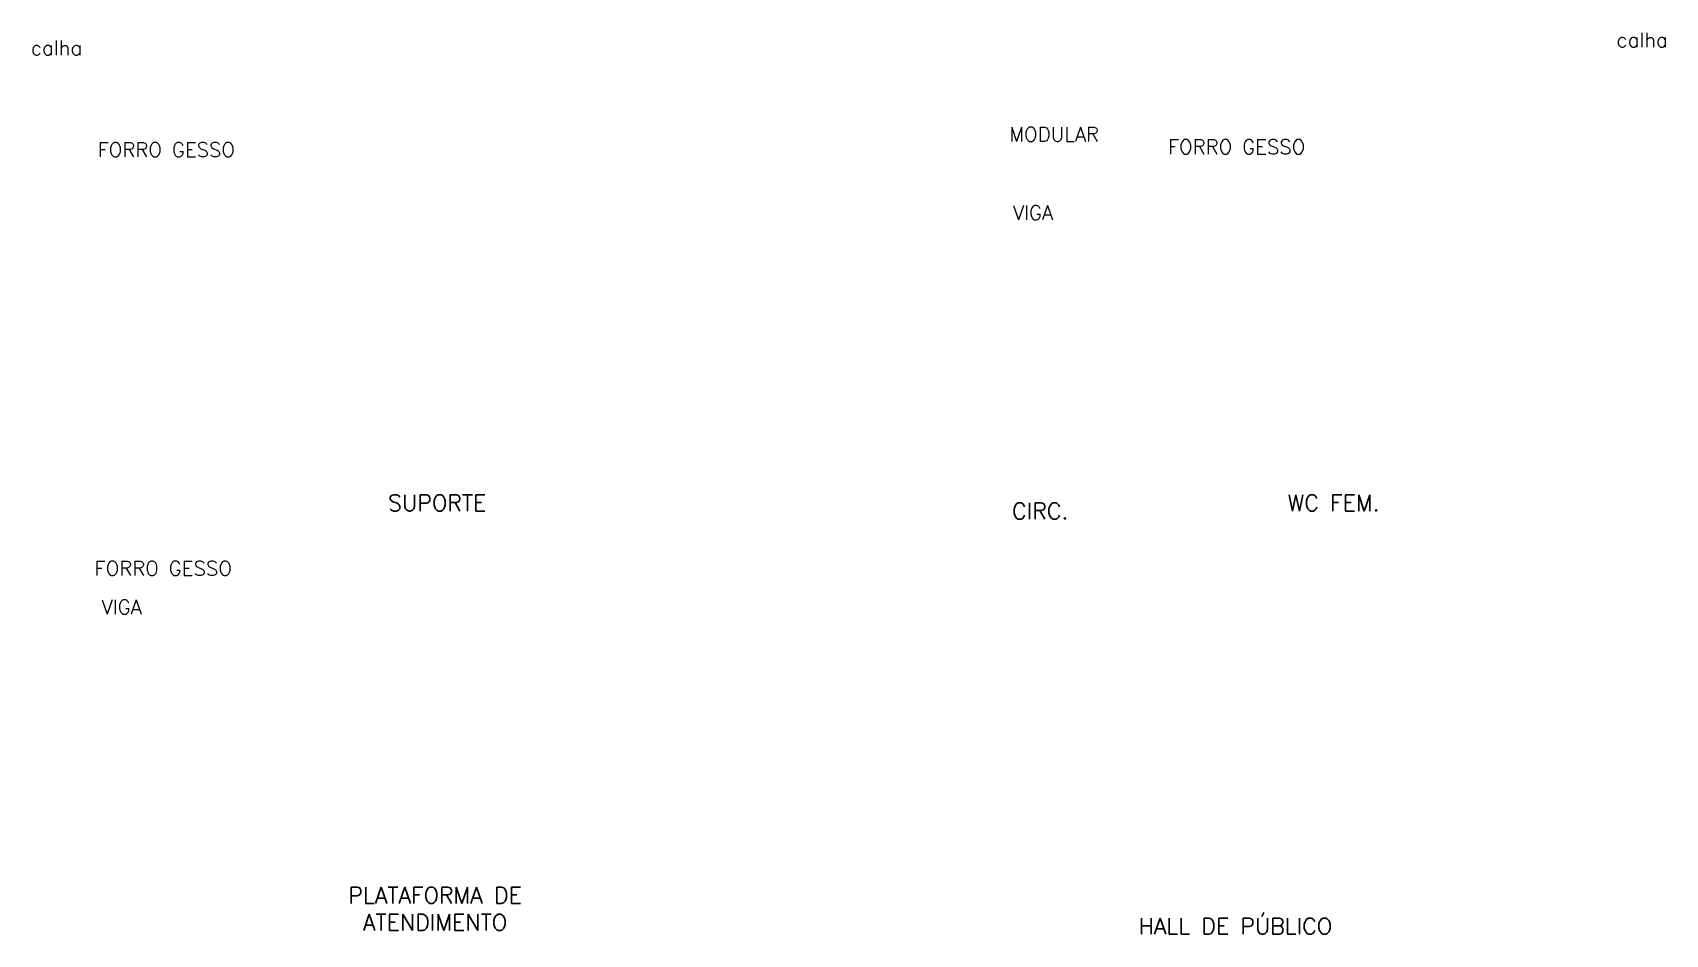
# Model space of a CAD drawing. Extents: x 100 to 738, y -85 to 470.
# Drawn here: x 726.6 to 737.9, y 64.92 to 71.16 of the extents above.
import ezdxf

# ---------------------------------------------------------------- set-up
doc = ezdxf.new("R2010")
doc.units = 0
doc.layers.add('GRF-TXT2', color=2, linetype='CONTINUOUS')
doc.styles.add('RSA02', font='romans', dxfattribs={"height": 0.1, "bigfont": 'ACEN.SHX'})
doc.styles.add('T1', font='romans.shx', dxfattribs={"height": 0.1, "bigfont": 'ACEN.shx'})

msp = doc.modelspace()

# ---------------------------------------------------------------- texts
at = {"layer": 'GRF-TXT2', "style": 'RSA02'}
for s, p in [('calha', (726.587, 71.006, 0)), ('calha', (737.565, 71.061, 0)), ('MODULAR', (733.361, 70.408, 0)), (' FORRO GESSO', (726.981, 70.301, 0)), (' FORRO GESSO', (734.391, 70.321, 0)), ('VIGA', (733.386, 69.866, 0)), (' FORRO GESSO', (726.959, 67.403, 0)), ('VIGA', (727.077, 67.136, 0))]:
    msp.add_text(s, height=0.1, dxfattribs=at).set_placement(p)
at = {"layer": 'GRF-TXT2', "char_height": 0.15, "width": 1.58, "attachment_point": 5, "style": 'T1'}
for s, insert in [('{\\H0.75x;\\C2;SUPORTE}', (729.401, 67.906, 0)), ('{\\H0.75x;\\C2;WC FEM.}', (735.607, 67.906, 0)), ('{\\H0.75x;\\C2;CIRC.}', (733.576, 67.85, 0)), ('{\\H0.75x;\\C2;PLATAFORMA DE ATENDIMENTO}', (729.386, 65.096, 0)), ('{\\H0.75x;\\C2;HALL DE PÚBLICO}', (734.927, 64.976, 0))]:
    msp.add_mtext(s, dxfattribs=dict(at, insert=insert))

doc.saveas('drawing.dxf')
